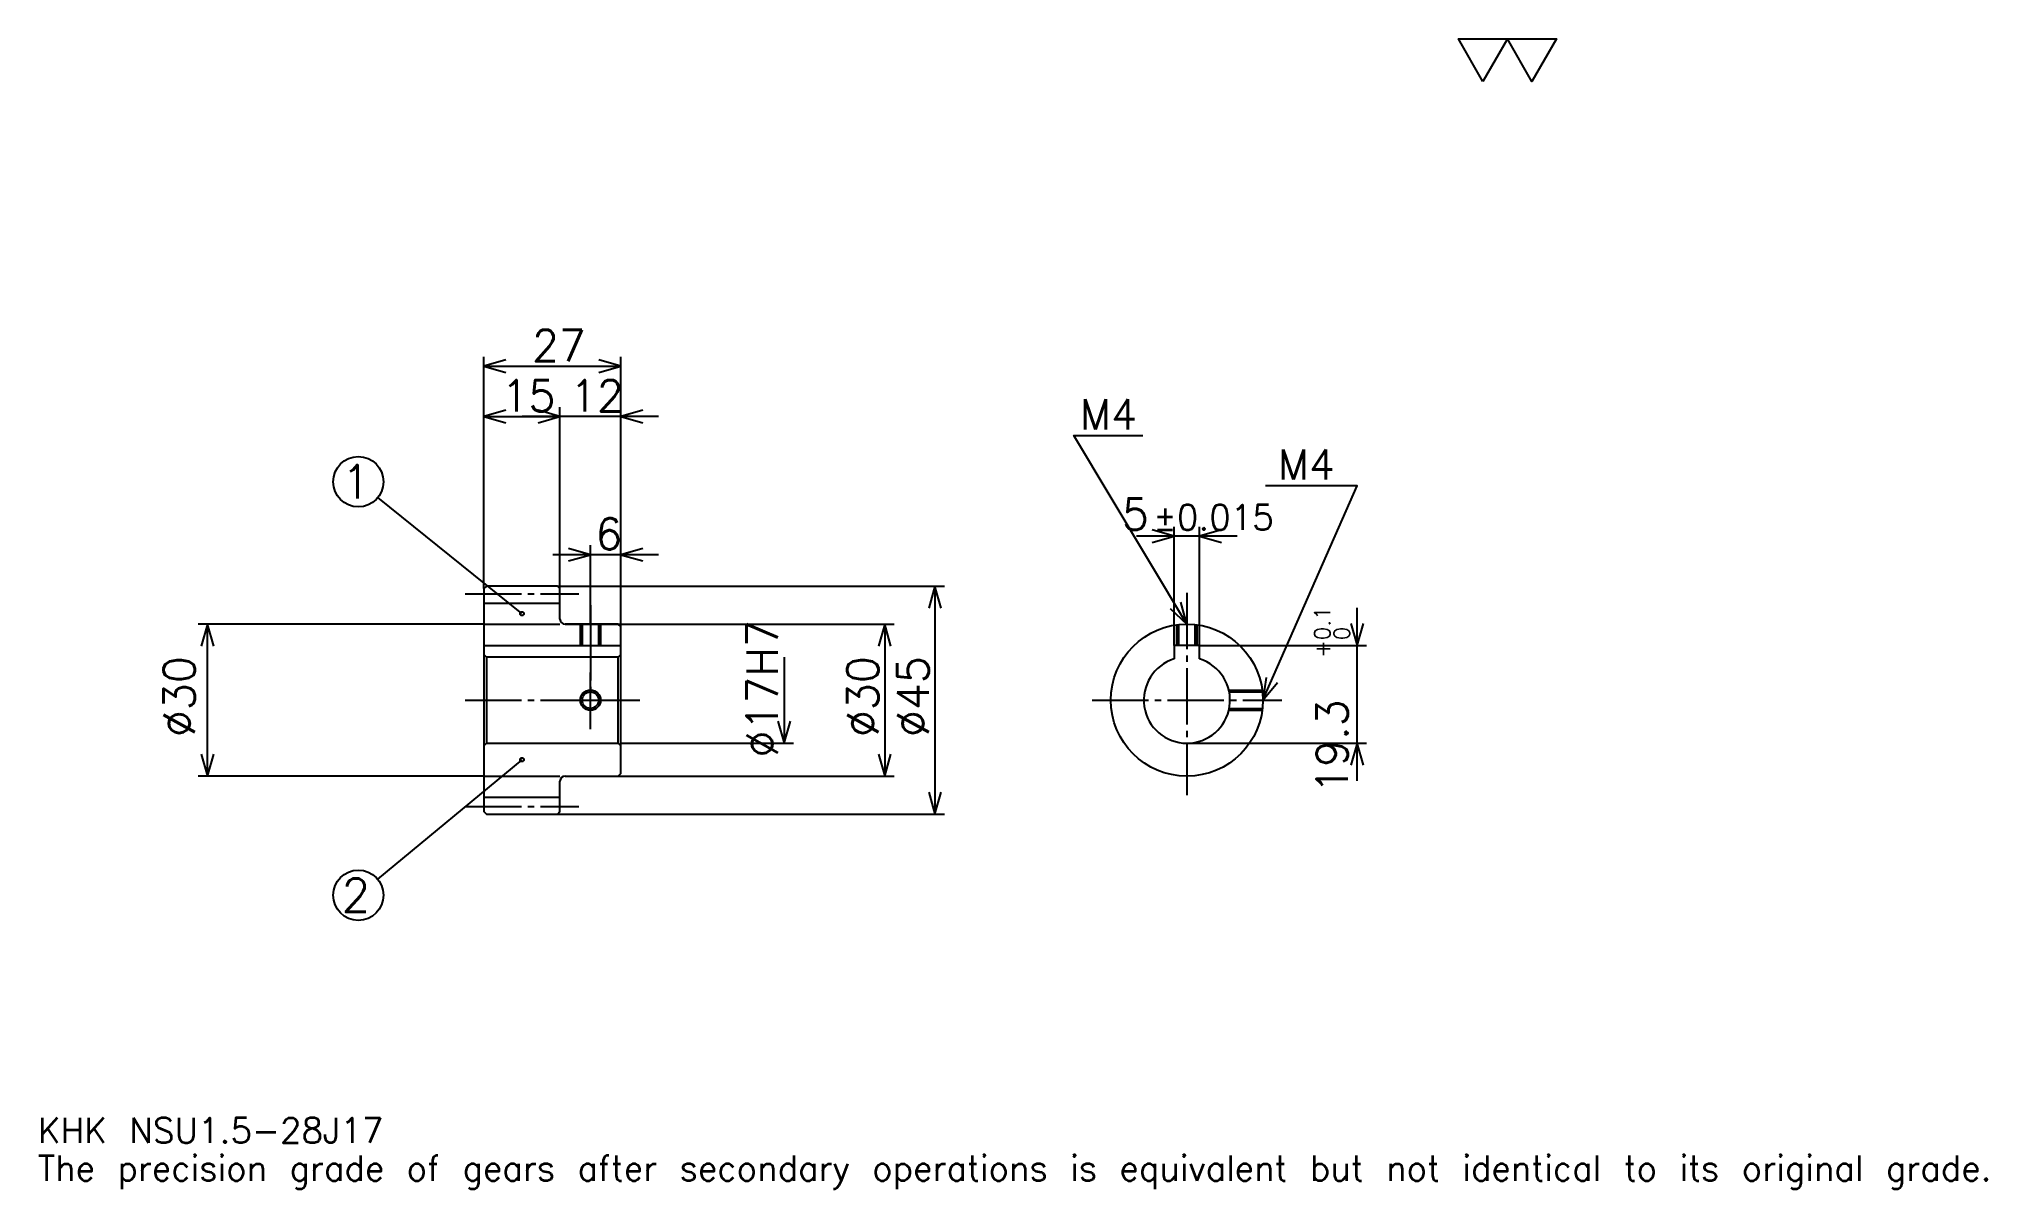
# Model space of a CAD drawing. Extents: x 13 to 397, y 5 to 231.
import ezdxf

# ---------------------------------------------------------------- set-up
doc = ezdxf.new("R2010")
doc.units = 0
doc.linetypes.add('DASHDOT', pattern=[14.869564, 11.152174, -1.23913, 1.23913, -1.23913])
doc.layers.get('0').update_dxf_attribs({"linetype": 'CONTINUOUS'})
doc.layers.add('DASHDOT', color=6, linetype='DASHDOT')
doc.styles.add('KANJI', font='TXT', dxfattribs={"bigfont": 'BIGFONT'})

msp = doc.modelspace()

# ---------------------------------------------------------------- linework, layer by layer
at = {"color": 5}
for p, q in [((100.369568, 123.489128), (100.369568, 168.717392)), ((100.369568, 166.858704), (127.369568, 166.858704)), ((127.369568, 123.489128), (127.369568, 168.717392)), ((115.369568, 123.489128), (115.369568, 158.804352)), ((100.369568, 156.945648), (115.369568, 156.945648)), ((134.804352, 156.945648), (107.934784, 156.945648)), ((107.869568, 118.051628), (79.446014, 140.961304)), ((236.521744, 111.789131), (236.521744, 135.195648)), ((241.521744, 111.789131), (241.521744, 135.195648)), ((121.369568, 123.489128), (121.369568, 131.543472)), ((248.956528, 133.336945), (229.08696, 133.336945)), ((134.804352, 129.684784), (113.934784, 129.684784)), ((100.369568, 122.989128), (100.369568, 123.489128)), ((114.869568, 123.489128), (127.369568, 123.489128)), ((115.369568, 122.989128), (115.369568, 123.489128)), ((121.369568, 115.989128), (121.369568, 123.489128)), ((121.369568, 115.989128), (121.369568, 123.489128)), ((127.369568, 123.489128), (191.184784, 123.489128)), ((127.369568, 115.489128), (127.369568, 123.489128)), ((189.32608, 123.489128), (189.32608, 78.489128)), ((272.608704, 85.054344), (272.608704, 119.223907)), ((100.369568, 115.989128), (43.989132, 115.989128)), ((45.847828, 85.989128), (45.847828, 115.989128)), ((116.369568, 115.989128), (127.369568, 115.989128)), ((127.369568, 115.989128), (181.271744, 115.989128)), ((179.413055, 115.989128), (179.413055, 85.989128)), ((241.521744, 111.789131), (274.467407, 111.789131)), ((159.58696, 109.489128), (159.58696, 92.489128)), ((127.369568, 92.489128), (161.445648, 92.489128)), ((239.021744, 92.489128), (274.467407, 92.489128)), ((107.869568, 89.239128), (79.40451, 65.667755)), ((100.369568, 85.989128), (43.989132, 85.989128)), ((116.369568, 85.989128), (127.369568, 85.989128)), ((127.369568, 85.989128), (181.271744, 85.989128)), ((114.869568, 78.489128), (127.369568, 78.489128)), ((127.369568, 78.489128), (191.184784, 78.489128))]:
    msp.add_line(p, q, dxfattribs=at)
at = {"color": 4}
for p, q in [((100.369568, 120.114128), (115.369568, 120.114128)), ((100.369568, 115.989128), (115.369568, 115.989128)), ((100.369568, 111.789131), (127.369568, 111.789131)), ((100.869568, 109.489128), (100.869568, 92.489128)), ((126.869568, 109.489128), (127.369568, 109.989128)), ((126.869568, 92.489128), (127.369568, 91.989128)), ((100.369568, 85.989128), (115.369568, 85.989128)), ((100.369568, 81.864128), (115.369568, 81.864128))]:
    msp.add_line(p, q, dxfattribs=at)
at = {"color": 7}
msp.add_lwpolyline([(297.391296, 223.043472), (292.558685, 231.419998), (311.88913, 231.419998), (307.056519, 223.043472), (302.223907, 231.419998), (297.391296, 223.043472)], dxfattribs=at)
at = {"color": 5}
for points in [[(104.706528, 168.097824), (100.369568, 166.858704), (104.706528, 165.619568)], [(123.032608, 165.619568), (127.369568, 166.858704), (123.032608, 168.097824)], [(104.706528, 158.184784), (100.369568, 156.945648), (104.706528, 155.706512)], [(111.032608, 155.706512), (115.369568, 156.945648), (111.032608, 158.184784)], [(111.032608, 155.706512), (115.369568, 156.945648), (111.032608, 158.184784)], [(131.706528, 158.184784), (127.369568, 156.945648), (131.706528, 155.706512)], [(239.021744, 115.989128), (216.717392, 153.16304), (230.347824, 153.16304)], [(254.021744, 100.989128), (272.608704, 143.25), (254.517395, 143.25)], [(232.184784, 132.097824), (236.521744, 133.336945), (232.184784, 134.57608)], [(245.858704, 134.57608), (241.521744, 133.336945), (245.858704, 132.097824)], [(117.032608, 128.445648), (121.369568, 129.684784), (117.032608, 130.923904)], [(131.706528, 130.923904), (127.369568, 129.684784), (131.706528, 128.445648)], [(190.565216, 119.152176), (189.32608, 123.489128), (188.08696, 119.152176)], [(235.727859, 119.070511), (239.021744, 115.989128), (237.852936, 120.345566)], [(47.08696, 111.652176), (45.847828, 115.989128), (44.608696, 111.652176)], [(180.652176, 111.652176), (179.413055, 115.989128), (178.17392, 111.652176)], [(271.369568, 116.126083), (272.608704, 111.789131), (273.847839, 116.126083)], [(254.633514, 105.457947), (254.021744, 100.989128), (256.902039, 104.460213)], [(158.347824, 96.826088), (159.58696, 92.489128), (160.826096, 96.826088)], [(273.847839, 88.152176), (272.608704, 92.489128), (271.369568, 88.152176)], [(44.608696, 90.32608), (45.847828, 85.989128), (47.08696, 90.32608)], [(178.17392, 90.32608), (179.413055, 85.989128), (180.652176, 90.32608)], [(188.08696, 82.82608), (189.32608, 78.489128), (190.565216, 82.82608)]]:
    msp.add_lwpolyline(points, dxfattribs=at)
at = {"color": 4}
for points in [[(115.369568, 116.989128), (115.369568, 122.989128), (114.869568, 123.489128), (100.869568, 123.489128), (100.369568, 122.989128), (100.369568, 91.989128)], [(116.369568, 85.989128), (126.869568, 85.989128), (127.369568, 86.489128), (127.369568, 115.489128), (126.869568, 115.989128), (116.369568, 115.989128)], [(119.369568, 115.989128), (119.369568, 111.789131)], [(119.749565, 115.989128), (119.749565, 111.789131)], [(122.989571, 115.989128), (122.989571, 111.789131)], [(123.369568, 115.989128), (123.369568, 111.789131)], [(237.021744, 111.789131), (237.021744, 115.855194)], [(237.401749, 111.789131), (237.401749, 115.90139)], [(240.641739, 111.789131), (240.641739, 115.90139)], [(241.021744, 111.789131), (241.021744, 115.855194)], [(241.521744, 109.113167), (241.521744, 111.789131), (236.521744, 111.789131), (236.521744, 109.113167)], [(100.369568, 91.989128), (100.869568, 92.489128), (126.869568, 92.489128), (126.869568, 109.489128), (100.869568, 109.489128), (100.369568, 109.989128)], [(247.283096, 102.989128), (253.887817, 102.989128)], [(247.365936, 102.609131), (253.934006, 102.609131)], [(247.283096, 98.989128), (253.887817, 98.989128)], [(247.365936, 99.369125), (253.934006, 99.369125)], [(100.369568, 91.989128), (100.369568, 78.989128), (100.869568, 78.489128), (114.869568, 78.489128), (115.369568, 78.989128), (115.369568, 84.989128)]]:
    msp.add_lwpolyline(points, dxfattribs=at)
at = {"color": 5}
for centre, radius in [((75.58696, 144.071732), 4.956522), ((107.869568, 118.051628), 0.371739), ((107.869568, 89.239128), 0.371739), ((75.58696, 62.506519), 4.956522)]:
    msp.add_circle(centre, radius, dxfattribs=at)
at = {"color": 4}
for centre, radius in [((239.021744, 100.989128), 15), ((121.369568, 100.989128), 1.62)]:
    msp.add_circle(centre, radius, dxfattribs=at)
at = {"color": 7}
msp.add_circle((121.369568, 100.989128), 2, dxfattribs=at)
at = {"color": 4}
for centre, radius, start, end in [((116.369568, 116.989128), 1, 180, 270), ((239.021744, 100.989128), 8.5, 107.10463483, 72.89536517), ((116.369568, 84.989128), 1, 90, 180)]:
    msp.add_arc(centre, radius, start, end, dxfattribs=at)
at = {"layer": 'DASHDOT', "color": 7}
for p, q in [((96.652176, 121.989128), (119.08696, 121.989128)), ((239.021744, 122.184784), (239.021744, 82.271736)), ((121.369568, 115.989128), (121.369568, 100.989128)), ((96.652176, 100.989128), (131.08696, 100.989128)), ((220.304352, 100.989128), (257.739136, 100.989128)), ((96.652176, 79.989128), (119.08696, 79.989128))]:
    msp.add_line(p, q, dxfattribs=at)
for points in [[(121.369568, 119.70652), (121.369568, 108.071739)], [(121.369568, 95.271736), (121.369568, 106.70652)], [(115.652176, 100.989128), (127.08696, 100.989128)]]:
    msp.add_lwpolyline(points, dxfattribs=at)

# ---------------------------------------------------------------- texts
at = {"color": 7, "style": 'KANJI'}
for s, height, p in [('27', 6.195652, (109.842392, 167.850006)), ('15', 6.195652, (103.842392, 157.936951)), ('12', 6.195652, (117.342392, 157.936951)), ('M4', 5.947826, (217.956528, 154.402176)), ('M4', 5.947826, (256.995667, 144.489136)), ('1', 6.608696, (72.282608, 140.767395)), ('5', 6.195652, (226.232697, 134.57608)), ('%%p0.015', 4.956522, (232.365631, 134.57608)), ('6', 6.195652, (122.35598, 130.676086)), ('2', 6.608696, (72.282608, 59.202171)), ('KHK NSU1.5-28J17', 4.956522, (12.391304, 13.630435)), ('The precision grade of gears after secondary operations is equivalent but not identical to its original grade.', 4.956522, (12.391304, 6.195652))]:
    msp.add_text(s, height=height, dxfattribs=at).set_placement(p)
for s, height, p in [('%%c17H7', 6.195652, (158.347824, 89.68206)), ('0.1', 3.097826, (267.280457, 112.829903)), ('+', 3.097826, (267.280457, 109.360336)), ('0', 3.097826, (271.121765, 112.829903)), ('%%c30', 6.195652, (43.369568, 93.709236)), ('%%c30', 6.195652, (178.17392, 93.709236)), ('%%c45', 6.195652, (188.08696, 93.709236)), ('19.3', 6.195652, (270.75, 82.543106))]:
    msp.add_text(s, height=height, rotation=90, dxfattribs=at).set_placement(p)

doc.saveas('drawing.dxf')
